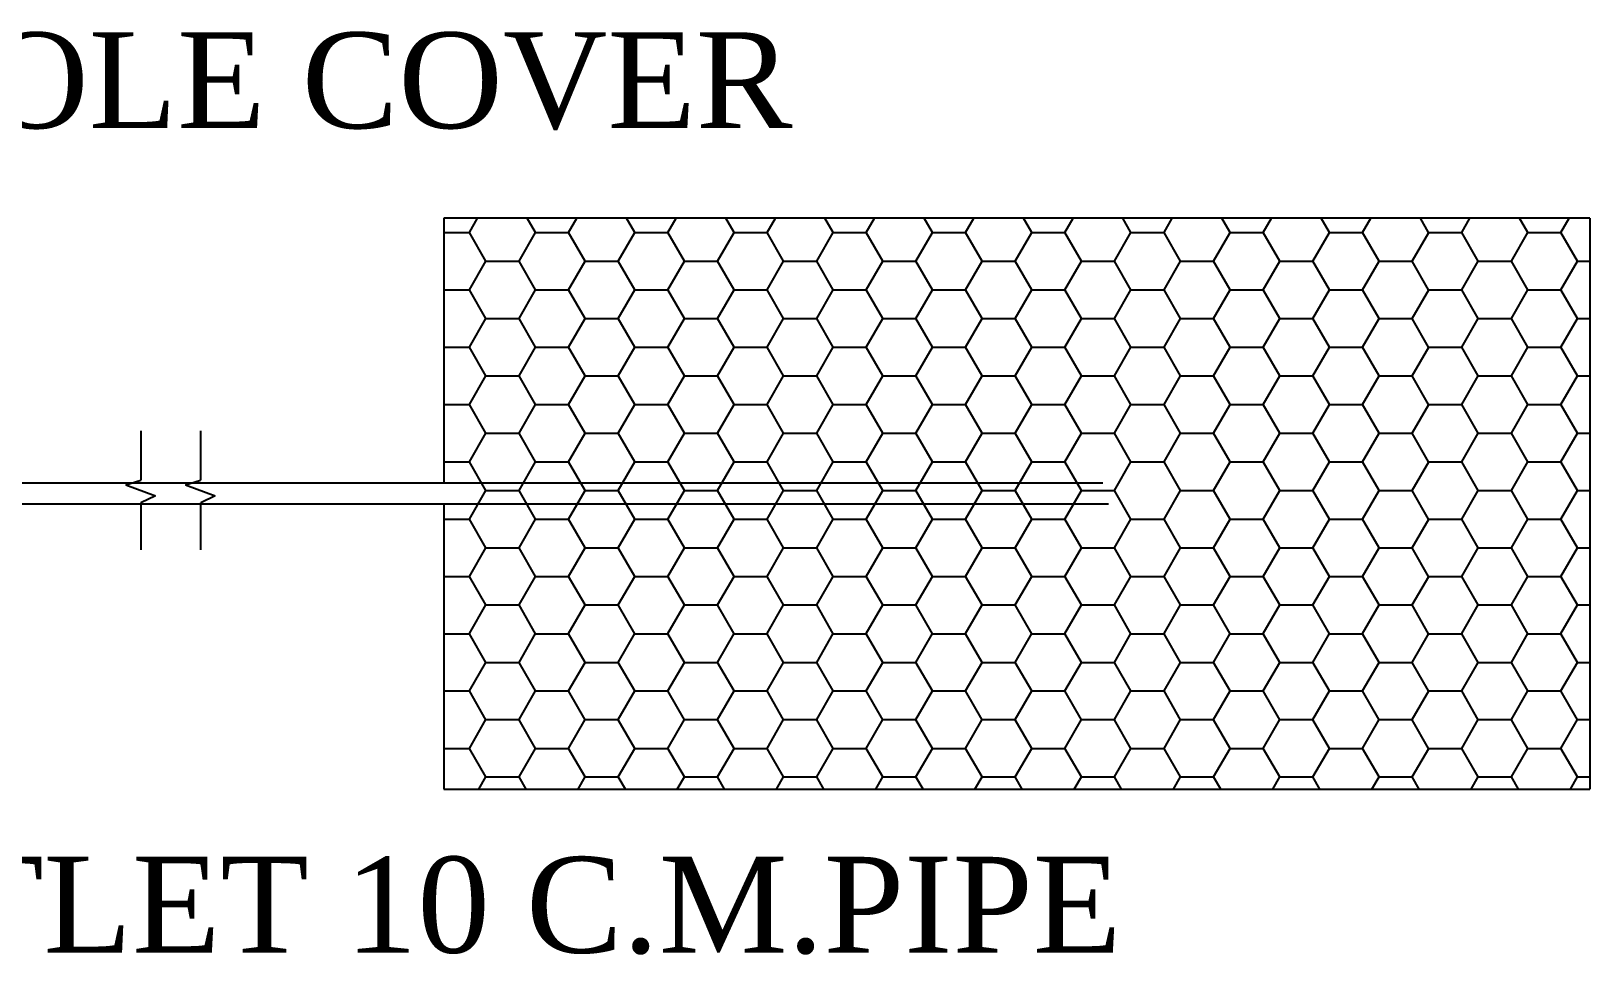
# Model space of a CAD drawing. Header units: metres. Extents: x 5701 to 70840, y 2546 to 3839.
# Drawn here: x 5984.113 to 5988.87, y 2612.571 to 2615.388 of the extents above; entities that cross this region are included whole.
import ezdxf

# ---------------------------------------------------------------- set-up
doc = ezdxf.new("R2010")
doc.units = ezdxf.units.M
doc.styles.add('ROMAN', font='times.ttf')

# ---------------------------------------------------------------- blocks, each defined once
blk = doc.blocks.new('S72')
for p, q in [((19336.2623, 56188.6648), (19336.2623, 56187.8572)), ((19339.7598, 56188.6648), (19336.2623, 56188.6648)), ((19339.7598, 56188.6648), (19339.7598, 56186.9224)), ((19336.2623, 56187.7936), (19336.2623, 56186.9224)), ((19336.2623, 56186.9224), (19339.7598, 56186.9224))]:
    blk.add_line(p, q)
at = {"ltscale": 0.02}
for p, q in [((19336.3404, 56188.6211), (19336.3655, 56188.6648)), ((19336.5422, 56188.6211), (19336.517, 56188.6648)), ((19336.6432, 56188.6211), (19336.6684, 56188.6648)), ((19336.8451, 56188.6211), (19336.8199, 56188.6648)), ((19336.9461, 56188.6211), (19336.9713, 56188.6648)), ((19337.148, 56188.6211), (19337.1228, 56188.6648)), ((19337.2489, 56188.6211), (19337.2741, 56188.6648)), ((19337.4508, 56188.6211), (19337.4256, 56188.6648)), ((19337.5518, 56188.6211), (19337.577, 56188.6648)), ((19337.7537, 56188.6211), (19337.7285, 56188.6648)), ((19337.8546, 56188.6211), (19337.8798, 56188.6648)), ((19338.0565, 56188.6211), (19338.0313, 56188.6648)), ((19338.1575, 56188.6211), (19338.1827, 56188.6648)), ((19338.3594, 56188.6211), (19338.3342, 56188.6648)), ((19338.4603, 56188.6211), (19338.4855, 56188.6648)), ((19338.6622, 56188.6211), (19338.637, 56188.6648)), ((19338.7632, 56188.6211), (19338.7884, 56188.6648)), ((19338.9651, 56188.6211), (19338.9399, 56188.6648)), ((19339.066, 56188.6211), (19339.0912, 56188.6648)), ((19339.2679, 56188.6211), (19339.2427, 56188.6648)), ((19339.3689, 56188.6211), (19339.3941, 56188.6648)), ((19339.5708, 56188.6211), (19339.5456, 56188.6648)), ((19339.6718, 56188.6211), (19339.697, 56188.6648)), ((19336.2623, 56188.6211), (19336.3404, 56188.6211)), ((19336.3908, 56188.5337), (19336.3403, 56188.6211)), ((19336.4918, 56188.5337), (19336.5423, 56188.6211)), ((19336.5423, 56188.6211), (19336.6432, 56188.6211)), ((19336.6937, 56188.5337), (19336.6432, 56188.6211)), ((19336.7946, 56188.5337), (19336.8451, 56188.6211)), ((19336.8451, 56188.6211), (19336.9461, 56188.6211)), ((19336.9965, 56188.5337), (19336.9461, 56188.6211)), ((19337.0975, 56188.5337), (19337.148, 56188.6211)), ((19337.148, 56188.6211), (19337.2489, 56188.6211)), ((19337.2994, 56188.5337), (19337.2489, 56188.6211)), ((19337.4003, 56188.5337), (19337.4508, 56188.6211)), ((19337.4508, 56188.6211), (19337.5518, 56188.6211)), ((19337.6022, 56188.5337), (19337.5518, 56188.6211)), ((19337.7032, 56188.5337), (19337.7537, 56188.6211)), ((19337.7537, 56188.6211), (19337.8546, 56188.6211)), ((19337.9051, 56188.5337), (19337.8546, 56188.6211)), ((19338.0061, 56188.5337), (19338.0565, 56188.6211)), ((19338.0565, 56188.6211), (19338.1575, 56188.6211)), ((19338.208, 56188.5337), (19338.1575, 56188.6211)), ((19338.3089, 56188.5337), (19338.3594, 56188.6211)), ((19338.3594, 56188.6211), (19338.4604, 56188.6211)), ((19338.5108, 56188.5337), (19338.4603, 56188.6211)), ((19338.6118, 56188.5337), (19338.6622, 56188.6211)), ((19338.6623, 56188.6211), (19338.7632, 56188.6211)), ((19338.8137, 56188.5337), (19338.7632, 56188.6211)), ((19338.9146, 56188.5337), (19338.9651, 56188.6211)), ((19338.9651, 56188.6211), (19339.0661, 56188.6211)), ((19339.1165, 56188.5337), (19339.066, 56188.6211)), ((19339.2175, 56188.5337), (19339.268, 56188.6211)), ((19339.268, 56188.6211), (19339.3689, 56188.6211)), ((19339.4194, 56188.5337), (19339.3689, 56188.6211)), ((19339.5203, 56188.5337), (19339.5708, 56188.6211)), ((19339.5708, 56188.6211), (19339.6718, 56188.6211)), ((19339.7222, 56188.5337), (19339.6717, 56188.6211)), ((19336.3404, 56188.4463), (19336.3908, 56188.5337)), ((19336.3908, 56188.5337), (19336.4918, 56188.5337)), ((19336.5422, 56188.4463), (19336.4918, 56188.5337)), ((19336.6432, 56188.4463), (19336.6937, 56188.5337)), ((19336.6937, 56188.5337), (19336.7947, 56188.5337)), ((19336.8451, 56188.4463), (19336.7946, 56188.5337)), ((19336.9461, 56188.4463), (19336.9965, 56188.5337)), ((19336.9966, 56188.5337), (19337.0975, 56188.5337)), ((19337.148, 56188.4463), (19337.0975, 56188.5337)), ((19337.2489, 56188.4463), (19337.2994, 56188.5337)), ((19337.2994, 56188.5337), (19337.4004, 56188.5337)), ((19337.4508, 56188.4463), (19337.4003, 56188.5337)), ((19337.5518, 56188.4463), (19337.6022, 56188.5337)), ((19337.6023, 56188.5337), (19337.7032, 56188.5337)), ((19337.7537, 56188.4463), (19337.7032, 56188.5337)), ((19337.8546, 56188.4463), (19337.9051, 56188.5337)), ((19337.9051, 56188.5337), (19338.0061, 56188.5337)), ((19338.0565, 56188.4463), (19338.006, 56188.5337)), ((19338.1575, 56188.4463), (19338.208, 56188.5337)), ((19338.208, 56188.5337), (19338.3089, 56188.5337)), ((19338.3594, 56188.4463), (19338.3089, 56188.5337)), ((19338.4603, 56188.4463), (19338.5108, 56188.5337)), ((19338.5108, 56188.5337), (19338.6118, 56188.5337)), ((19338.6622, 56188.4463), (19338.6118, 56188.5337)), ((19338.7632, 56188.4463), (19338.8137, 56188.5337)), ((19338.8137, 56188.5337), (19338.9146, 56188.5337)), ((19338.9651, 56188.4463), (19338.9146, 56188.5337)), ((19339.066, 56188.4463), (19339.1165, 56188.5337)), ((19339.1165, 56188.5337), (19339.2175, 56188.5337)), ((19339.2679, 56188.4463), (19339.2175, 56188.5337)), ((19339.3689, 56188.4463), (19339.4194, 56188.5337)), ((19339.4194, 56188.5337), (19339.5203, 56188.5337)), ((19339.5708, 56188.4463), (19339.5203, 56188.5337)), ((19339.6718, 56188.4463), (19339.7222, 56188.5337)), ((19339.7223, 56188.5337), (19339.7598, 56188.5337)), ((19336.2623, 56188.4463), (19336.3404, 56188.4463)), ((19336.3908, 56188.3588), (19336.3403, 56188.4463)), ((19336.4918, 56188.3588), (19336.5423, 56188.4463)), ((19336.5423, 56188.4463), (19336.6432, 56188.4463)), ((19336.6937, 56188.3588), (19336.6432, 56188.4463)), ((19336.7946, 56188.3588), (19336.8451, 56188.4463)), ((19336.8451, 56188.4463), (19336.9461, 56188.4463)), ((19336.9965, 56188.3588), (19336.9461, 56188.4463)), ((19337.0975, 56188.3588), (19337.148, 56188.4463)), ((19337.148, 56188.4463), (19337.2489, 56188.4463)), ((19337.2994, 56188.3588), (19337.2489, 56188.4463)), ((19337.4003, 56188.3588), (19337.4508, 56188.4463)), ((19337.4508, 56188.4463), (19337.5518, 56188.4463)), ((19337.6022, 56188.3588), (19337.5518, 56188.4463)), ((19337.7032, 56188.3588), (19337.7537, 56188.4463)), ((19337.7537, 56188.4463), (19337.8546, 56188.4463)), ((19337.9051, 56188.3588), (19337.8546, 56188.4463)), ((19338.0061, 56188.3588), (19338.0565, 56188.4463)), ((19338.0565, 56188.4463), (19338.1575, 56188.4463)), ((19338.208, 56188.3588), (19338.1575, 56188.4463)), ((19338.3089, 56188.3588), (19338.3594, 56188.4463)), ((19338.3594, 56188.4463), (19338.4604, 56188.4463)), ((19338.5108, 56188.3588), (19338.4603, 56188.4463)), ((19338.6118, 56188.3588), (19338.6622, 56188.4463)), ((19338.6623, 56188.4463), (19338.7632, 56188.4463)), ((19338.8137, 56188.3588), (19338.7632, 56188.4463)), ((19338.9146, 56188.3588), (19338.9651, 56188.4463)), ((19338.9651, 56188.4463), (19339.0661, 56188.4463)), ((19339.1165, 56188.3588), (19339.066, 56188.4463)), ((19339.2175, 56188.3588), (19339.268, 56188.4463)), ((19339.268, 56188.4463), (19339.3689, 56188.4463)), ((19339.4194, 56188.3588), (19339.3689, 56188.4463)), ((19339.5203, 56188.3588), (19339.5708, 56188.4463)), ((19339.5708, 56188.4463), (19339.6718, 56188.4463)), ((19339.7222, 56188.3588), (19339.6717, 56188.4463)), ((19336.3404, 56188.2714), (19336.3908, 56188.3588)), ((19336.3908, 56188.3588), (19336.4918, 56188.3588)), ((19336.5422, 56188.2714), (19336.4918, 56188.3588)), ((19336.6432, 56188.2714), (19336.6937, 56188.3588)), ((19336.6937, 56188.3588), (19336.7947, 56188.3588)), ((19336.8451, 56188.2714), (19336.7946, 56188.3588)), ((19336.9461, 56188.2714), (19336.9965, 56188.3588)), ((19336.9966, 56188.3588), (19337.0975, 56188.3588)), ((19337.148, 56188.2714), (19337.0975, 56188.3588)), ((19337.2489, 56188.2714), (19337.2994, 56188.3588)), ((19337.2994, 56188.3588), (19337.4004, 56188.3588)), ((19337.4508, 56188.2714), (19337.4003, 56188.3588)), ((19337.5518, 56188.2714), (19337.6022, 56188.3588)), ((19337.6023, 56188.3588), (19337.7032, 56188.3588)), ((19337.7537, 56188.2714), (19337.7032, 56188.3588)), ((19337.8546, 56188.2714), (19337.9051, 56188.3588)), ((19337.9051, 56188.3588), (19338.0061, 56188.3588)), ((19338.0565, 56188.2714), (19338.006, 56188.3588)), ((19338.1575, 56188.2714), (19338.208, 56188.3588)), ((19338.208, 56188.3588), (19338.3089, 56188.3588)), ((19338.3594, 56188.2714), (19338.3089, 56188.3588)), ((19338.4603, 56188.2714), (19338.5108, 56188.3588)), ((19338.5108, 56188.3588), (19338.6118, 56188.3588)), ((19338.6622, 56188.2714), (19338.6118, 56188.3588)), ((19338.7632, 56188.2714), (19338.8137, 56188.3588)), ((19338.8137, 56188.3588), (19338.9146, 56188.3588)), ((19338.9651, 56188.2714), (19338.9146, 56188.3588)), ((19339.066, 56188.2714), (19339.1165, 56188.3588)), ((19339.1165, 56188.3588), (19339.2175, 56188.3588)), ((19339.2679, 56188.2714), (19339.2175, 56188.3588)), ((19339.3689, 56188.2714), (19339.4194, 56188.3588)), ((19339.4194, 56188.3588), (19339.5203, 56188.3588)), ((19339.5708, 56188.2714), (19339.5203, 56188.3588)), ((19339.6718, 56188.2714), (19339.7222, 56188.3588)), ((19339.7223, 56188.3588), (19339.7598, 56188.3588)), ((19336.2623, 56188.2714), (19336.3404, 56188.2714)), ((19336.3908, 56188.184), (19336.3403, 56188.2714)), ((19336.4918, 56188.184), (19336.5423, 56188.2714)), ((19336.5423, 56188.2714), (19336.6432, 56188.2714)), ((19336.6937, 56188.184), (19336.6432, 56188.2714)), ((19336.7946, 56188.184), (19336.8451, 56188.2714)), ((19336.8451, 56188.2714), (19336.9461, 56188.2714)), ((19336.9965, 56188.184), (19336.9461, 56188.2714)), ((19337.0975, 56188.184), (19337.148, 56188.2714)), ((19337.148, 56188.2714), (19337.2489, 56188.2714)), ((19337.2994, 56188.184), (19337.2489, 56188.2714)), ((19337.4003, 56188.184), (19337.4508, 56188.2714)), ((19337.4508, 56188.2714), (19337.5518, 56188.2714)), ((19337.6022, 56188.184), (19337.5518, 56188.2714)), ((19337.7032, 56188.184), (19337.7537, 56188.2714)), ((19337.7537, 56188.2714), (19337.8546, 56188.2714)), ((19337.9051, 56188.184), (19337.8546, 56188.2714)), ((19338.0061, 56188.184), (19338.0565, 56188.2714)), ((19338.0565, 56188.2714), (19338.1575, 56188.2714)), ((19338.208, 56188.184), (19338.1575, 56188.2714)), ((19338.3089, 56188.184), (19338.3594, 56188.2714)), ((19338.3594, 56188.2714), (19338.4604, 56188.2714)), ((19338.5108, 56188.184), (19338.4603, 56188.2714)), ((19338.6118, 56188.184), (19338.6622, 56188.2714)), ((19338.6623, 56188.2714), (19338.7632, 56188.2714)), ((19338.8137, 56188.184), (19338.7632, 56188.2714)), ((19338.9146, 56188.184), (19338.9651, 56188.2714)), ((19338.9651, 56188.2714), (19339.0661, 56188.2714)), ((19339.1165, 56188.184), (19339.066, 56188.2714)), ((19339.2175, 56188.184), (19339.268, 56188.2714)), ((19339.268, 56188.2714), (19339.3689, 56188.2714)), ((19339.4194, 56188.184), (19339.3689, 56188.2714)), ((19339.5203, 56188.184), (19339.5708, 56188.2714)), ((19339.5708, 56188.2714), (19339.6718, 56188.2714)), ((19339.7222, 56188.184), (19339.6717, 56188.2714)), ((19336.3404, 56188.0966), (19336.3908, 56188.184)), ((19336.3908, 56188.184), (19336.4918, 56188.184)), ((19336.5422, 56188.0965), (19336.4918, 56188.184)), ((19336.6432, 56188.0966), (19336.6937, 56188.184)), ((19336.6937, 56188.184), (19336.7947, 56188.184)), ((19336.8451, 56188.0965), (19336.7946, 56188.184)), ((19336.9461, 56188.0966), (19336.9965, 56188.184)), ((19336.9966, 56188.184), (19337.0975, 56188.184)), ((19337.148, 56188.0965), (19337.0975, 56188.184)), ((19337.2489, 56188.0966), (19337.2994, 56188.184)), ((19337.2994, 56188.184), (19337.4004, 56188.184)), ((19337.4508, 56188.0965), (19337.4003, 56188.184)), ((19337.5518, 56188.0966), (19337.6022, 56188.184)), ((19337.6023, 56188.184), (19337.7032, 56188.184)), ((19337.7537, 56188.0965), (19337.7032, 56188.184)), ((19337.8546, 56188.0966), (19337.9051, 56188.184)), ((19337.9051, 56188.184), (19338.0061, 56188.184)), ((19338.0565, 56188.0965), (19338.006, 56188.184)), ((19338.1575, 56188.0966), (19338.208, 56188.184)), ((19338.208, 56188.184), (19338.3089, 56188.184)), ((19338.3594, 56188.0965), (19338.3089, 56188.184)), ((19338.4603, 56188.0966), (19338.5108, 56188.184)), ((19338.5108, 56188.184), (19338.6118, 56188.184)), ((19338.6622, 56188.0965), (19338.6118, 56188.184)), ((19338.7632, 56188.0966), (19338.8137, 56188.184)), ((19338.8137, 56188.184), (19338.9146, 56188.184)), ((19338.9651, 56188.0965), (19338.9146, 56188.184)), ((19339.066, 56188.0966), (19339.1165, 56188.184)), ((19339.1165, 56188.184), (19339.2175, 56188.184)), ((19339.2679, 56188.0965), (19339.2175, 56188.184)), ((19339.3689, 56188.0966), (19339.4194, 56188.184)), ((19339.4194, 56188.184), (19339.5203, 56188.184)), ((19339.5708, 56188.0965), (19339.5203, 56188.184)), ((19339.6718, 56188.0966), (19339.7222, 56188.184)), ((19339.7223, 56188.184), (19339.7598, 56188.184)), ((19336.2623, 56188.0965), (19336.3404, 56188.0965)), ((19336.3908, 56188.0091), (19336.3403, 56188.0965)), ((19336.4918, 56188.0091), (19336.5423, 56188.0966)), ((19336.5423, 56188.0965), (19336.6432, 56188.0965)), ((19336.6937, 56188.0091), (19336.6432, 56188.0965)), ((19336.7946, 56188.0091), (19336.8451, 56188.0966)), ((19336.8451, 56188.0965), (19336.9461, 56188.0965)), ((19336.9965, 56188.0091), (19336.9461, 56188.0965)), ((19337.0975, 56188.0091), (19337.148, 56188.0966)), ((19337.148, 56188.0965), (19337.2489, 56188.0965)), ((19337.2994, 56188.0091), (19337.2489, 56188.0965)), ((19337.4003, 56188.0091), (19337.4508, 56188.0966)), ((19337.4508, 56188.0965), (19337.5518, 56188.0965)), ((19337.6022, 56188.0091), (19337.5518, 56188.0965)), ((19337.7032, 56188.0091), (19337.7537, 56188.0966)), ((19337.7537, 56188.0965), (19337.8546, 56188.0965)), ((19337.9051, 56188.0091), (19337.8546, 56188.0965)), ((19338.0061, 56188.0091), (19338.0565, 56188.0966)), ((19338.0565, 56188.0965), (19338.1575, 56188.0965)), ((19338.208, 56188.0091), (19338.1575, 56188.0965)), ((19338.3089, 56188.0091), (19338.3594, 56188.0966)), ((19338.3594, 56188.0965), (19338.4604, 56188.0965)), ((19338.5108, 56188.0091), (19338.4603, 56188.0965)), ((19338.6118, 56188.0091), (19338.6622, 56188.0966)), ((19338.6623, 56188.0965), (19338.7632, 56188.0965)), ((19338.8137, 56188.0091), (19338.7632, 56188.0965)), ((19338.9146, 56188.0091), (19338.9651, 56188.0966)), ((19338.9651, 56188.0965), (19339.0661, 56188.0965)), ((19339.1165, 56188.0091), (19339.066, 56188.0965)), ((19339.2175, 56188.0091), (19339.268, 56188.0966)), ((19339.268, 56188.0965), (19339.3689, 56188.0965)), ((19339.4194, 56188.0091), (19339.3689, 56188.0965)), ((19339.5203, 56188.0091), (19339.5708, 56188.0966)), ((19339.5708, 56188.0965), (19339.6718, 56188.0965)), ((19339.7222, 56188.0091), (19339.6717, 56188.0965)), ((19336.3404, 56187.9217), (19336.3908, 56188.0091)), ((19336.3908, 56188.0091), (19336.4918, 56188.0091)), ((19336.5422, 56187.9217), (19336.4918, 56188.0091)), ((19336.6432, 56187.9217), (19336.6937, 56188.0091)), ((19336.6937, 56188.0091), (19336.7947, 56188.0091)), ((19336.8451, 56187.9217), (19336.7946, 56188.0091)), ((19336.9461, 56187.9217), (19336.9965, 56188.0091)), ((19336.9966, 56188.0091), (19337.0975, 56188.0091)), ((19337.148, 56187.9217), (19337.0975, 56188.0091)), ((19337.2489, 56187.9217), (19337.2994, 56188.0091)), ((19337.2994, 56188.0091), (19337.4004, 56188.0091)), ((19337.4508, 56187.9217), (19337.4003, 56188.0091)), ((19337.5518, 56187.9217), (19337.6022, 56188.0091)), ((19337.6023, 56188.0091), (19337.7032, 56188.0091)), ((19337.7537, 56187.9217), (19337.7032, 56188.0091)), ((19337.8546, 56187.9217), (19337.9051, 56188.0091)), ((19337.9051, 56188.0091), (19338.0061, 56188.0091)), ((19338.0565, 56187.9217), (19338.006, 56188.0091)), ((19338.1575, 56187.9217), (19338.208, 56188.0091)), ((19338.208, 56188.0091), (19338.3089, 56188.0091)), ((19338.3594, 56187.9217), (19338.3089, 56188.0091)), ((19338.4603, 56187.9217), (19338.5108, 56188.0091)), ((19338.5108, 56188.0091), (19338.6118, 56188.0091)), ((19338.6622, 56187.9217), (19338.6118, 56188.0091)), ((19338.7632, 56187.9217), (19338.8137, 56188.0091)), ((19338.8137, 56188.0091), (19338.9146, 56188.0091)), ((19338.9651, 56187.9217), (19338.9146, 56188.0091)), ((19339.066, 56187.9217), (19339.1165, 56188.0091)), ((19339.1165, 56188.0091), (19339.2175, 56188.0091)), ((19339.2679, 56187.9217), (19339.2175, 56188.0091)), ((19339.3689, 56187.9217), (19339.4194, 56188.0091)), ((19339.4194, 56188.0091), (19339.5203, 56188.0091)), ((19339.5708, 56187.9217), (19339.5203, 56188.0091)), ((19339.6718, 56187.9217), (19339.7222, 56188.0091)), ((19339.7223, 56188.0091), (19339.7598, 56188.0091)), ((19336.2623, 56187.9217), (19336.3404, 56187.9217)), ((19336.3908, 56187.8343), (19336.3403, 56187.9217)), ((19336.4918, 56187.8343), (19336.5423, 56187.9217)), ((19336.5423, 56187.9217), (19336.6432, 56187.9217)), ((19336.6937, 56187.8343), (19336.6432, 56187.9217)), ((19336.7946, 56187.8343), (19336.8451, 56187.9217)), ((19336.8451, 56187.9217), (19336.9461, 56187.9217)), ((19336.9965, 56187.8343), (19336.9461, 56187.9217)), ((19337.0975, 56187.8343), (19337.148, 56187.9217)), ((19337.148, 56187.9217), (19337.2489, 56187.9217)), ((19337.2994, 56187.8343), (19337.2489, 56187.9217)), ((19337.4003, 56187.8343), (19337.4508, 56187.9217)), ((19337.4508, 56187.9217), (19337.5518, 56187.9217)), ((19337.6022, 56187.8343), (19337.5518, 56187.9217)), ((19337.7032, 56187.8343), (19337.7537, 56187.9217)), ((19337.7537, 56187.9217), (19337.8546, 56187.9217)), ((19337.9051, 56187.8343), (19337.8546, 56187.9217)), ((19338.0061, 56187.8343), (19338.0565, 56187.9217)), ((19338.0565, 56187.9217), (19338.1575, 56187.9217)), ((19338.208, 56187.8343), (19338.1575, 56187.9217)), ((19338.3089, 56187.8343), (19338.3594, 56187.9217)), ((19338.3594, 56187.9217), (19338.4604, 56187.9217)), ((19338.5108, 56187.8343), (19338.4603, 56187.9217)), ((19338.6118, 56187.8343), (19338.6622, 56187.9217)), ((19338.6623, 56187.9217), (19338.7632, 56187.9217)), ((19338.8137, 56187.8343), (19338.7632, 56187.9217)), ((19338.9146, 56187.8343), (19338.9651, 56187.9217)), ((19338.9651, 56187.9217), (19339.0661, 56187.9217)), ((19339.1165, 56187.8343), (19339.066, 56187.9217)), ((19339.2175, 56187.8343), (19339.268, 56187.9217)), ((19339.268, 56187.9217), (19339.3689, 56187.9217)), ((19339.4194, 56187.8343), (19339.3689, 56187.9217)), ((19339.5203, 56187.8343), (19339.5708, 56187.9217)), ((19339.5708, 56187.9217), (19339.6718, 56187.9217)), ((19339.7222, 56187.8343), (19339.6717, 56187.9217)), ((19334.4451, 56187.8572), (19335.4342, 56187.8572)), ((19335.4342, 56187.8572), (19338.2737, 56187.8572)), ((19334.4451, 56187.7936), (19335.4342, 56187.7936)), ((19335.4342, 56187.7936), (19338.291, 56187.7936)), ((19336.3404, 56187.7469), (19336.3908, 56187.8343)), ((19336.3908, 56187.8343), (19336.4918, 56187.8343)), ((19336.5422, 56187.7468), (19336.4918, 56187.8343)), ((19336.6432, 56187.7469), (19336.6937, 56187.8343)), ((19336.6937, 56187.8343), (19336.7947, 56187.8343)), ((19336.8451, 56187.7468), (19336.7946, 56187.8343)), ((19336.9461, 56187.7469), (19336.9965, 56187.8343)), ((19336.9966, 56187.8343), (19337.0975, 56187.8343)), ((19337.148, 56187.7468), (19337.0975, 56187.8343)), ((19337.2489, 56187.7469), (19337.2994, 56187.8343)), ((19337.2994, 56187.8343), (19337.4004, 56187.8343)), ((19337.4508, 56187.7468), (19337.4003, 56187.8343)), ((19337.5518, 56187.7469), (19337.6022, 56187.8343)), ((19337.6023, 56187.8343), (19337.7032, 56187.8343)), ((19337.7537, 56187.7468), (19337.7032, 56187.8343)), ((19337.8546, 56187.7469), (19337.9051, 56187.8343)), ((19337.9051, 56187.8343), (19338.0061, 56187.8343)), ((19338.0565, 56187.7468), (19338.006, 56187.8343)), ((19338.1575, 56187.7469), (19338.208, 56187.8343)), ((19338.208, 56187.8343), (19338.3089, 56187.8343)), ((19338.3594, 56187.7468), (19338.3089, 56187.8343)), ((19338.4603, 56187.7469), (19338.5108, 56187.8343)), ((19338.5108, 56187.8343), (19338.6118, 56187.8343)), ((19338.6622, 56187.7468), (19338.6118, 56187.8343)), ((19338.7632, 56187.7469), (19338.8137, 56187.8343)), ((19338.8137, 56187.8343), (19338.9146, 56187.8343)), ((19338.9651, 56187.7468), (19338.9146, 56187.8343)), ((19339.066, 56187.7469), (19339.1165, 56187.8343)), ((19339.1165, 56187.8343), (19339.2175, 56187.8343)), ((19339.2679, 56187.7468), (19339.2175, 56187.8343)), ((19339.3689, 56187.7469), (19339.4194, 56187.8343)), ((19339.4194, 56187.8343), (19339.5203, 56187.8343)), ((19339.5708, 56187.7468), (19339.5203, 56187.8343)), ((19339.6718, 56187.7469), (19339.7222, 56187.8343)), ((19339.7223, 56187.8343), (19339.7598, 56187.8343)), ((19336.2623, 56187.7468), (19336.3404, 56187.7468)), ((19336.3908, 56187.6594), (19336.3403, 56187.7468)), ((19336.4918, 56187.6594), (19336.5423, 56187.7469)), ((19336.5423, 56187.7468), (19336.6432, 56187.7468)), ((19336.6937, 56187.6594), (19336.6432, 56187.7468)), ((19336.7946, 56187.6594), (19336.8451, 56187.7469)), ((19336.8451, 56187.7468), (19336.9461, 56187.7468)), ((19336.9965, 56187.6594), (19336.9461, 56187.7468)), ((19337.0975, 56187.6594), (19337.148, 56187.7469)), ((19337.148, 56187.7468), (19337.2489, 56187.7468)), ((19337.2994, 56187.6594), (19337.2489, 56187.7468)), ((19337.4003, 56187.6594), (19337.4508, 56187.7469)), ((19337.4508, 56187.7468), (19337.5518, 56187.7468)), ((19337.6022, 56187.6594), (19337.5518, 56187.7468)), ((19337.7032, 56187.6594), (19337.7537, 56187.7469)), ((19337.7537, 56187.7468), (19337.8546, 56187.7468)), ((19337.9051, 56187.6594), (19337.8546, 56187.7468)), ((19338.0061, 56187.6594), (19338.0565, 56187.7469)), ((19338.0565, 56187.7468), (19338.1575, 56187.7468)), ((19338.208, 56187.6594), (19338.1575, 56187.7468)), ((19338.3089, 56187.6594), (19338.3594, 56187.7469)), ((19338.3594, 56187.7468), (19338.4604, 56187.7468)), ((19338.5108, 56187.6594), (19338.4603, 56187.7468)), ((19338.6118, 56187.6594), (19338.6622, 56187.7469)), ((19338.6623, 56187.7468), (19338.7632, 56187.7468)), ((19338.8137, 56187.6594), (19338.7632, 56187.7468)), ((19338.9146, 56187.6594), (19338.9651, 56187.7469)), ((19338.9651, 56187.7468), (19339.0661, 56187.7468)), ((19339.1165, 56187.6594), (19339.066, 56187.7468)), ((19339.2175, 56187.6594), (19339.268, 56187.7469)), ((19339.268, 56187.7468), (19339.3689, 56187.7468)), ((19339.4194, 56187.6594), (19339.3689, 56187.7468)), ((19339.5203, 56187.6594), (19339.5708, 56187.7469)), ((19339.5708, 56187.7468), (19339.6718, 56187.7468)), ((19339.7222, 56187.6594), (19339.6717, 56187.7468)), ((19336.3404, 56187.572), (19336.3908, 56187.6594)), ((19336.3908, 56187.6594), (19336.4918, 56187.6594)), ((19336.5422, 56187.572), (19336.4918, 56187.6594)), ((19336.6432, 56187.572), (19336.6937, 56187.6594)), ((19336.6937, 56187.6594), (19336.7947, 56187.6594)), ((19336.8451, 56187.572), (19336.7946, 56187.6594)), ((19336.9461, 56187.572), (19336.9965, 56187.6594)), ((19336.9966, 56187.6594), (19337.0975, 56187.6594)), ((19337.148, 56187.572), (19337.0975, 56187.6594)), ((19337.2489, 56187.572), (19337.2994, 56187.6594)), ((19337.2994, 56187.6594), (19337.4004, 56187.6594)), ((19337.4508, 56187.572), (19337.4003, 56187.6594)), ((19337.5518, 56187.572), (19337.6022, 56187.6594)), ((19337.6023, 56187.6594), (19337.7032, 56187.6594)), ((19337.7537, 56187.572), (19337.7032, 56187.6594)), ((19337.8546, 56187.572), (19337.9051, 56187.6594)), ((19337.9051, 56187.6594), (19338.0061, 56187.6594)), ((19338.0565, 56187.572), (19338.006, 56187.6594)), ((19338.1575, 56187.572), (19338.208, 56187.6594)), ((19338.208, 56187.6594), (19338.3089, 56187.6594)), ((19338.3594, 56187.572), (19338.3089, 56187.6594)), ((19338.4603, 56187.572), (19338.5108, 56187.6594)), ((19338.5108, 56187.6594), (19338.6118, 56187.6594)), ((19338.6622, 56187.572), (19338.6118, 56187.6594)), ((19338.7632, 56187.572), (19338.8137, 56187.6594)), ((19338.8137, 56187.6594), (19338.9146, 56187.6594)), ((19338.9651, 56187.572), (19338.9146, 56187.6594)), ((19339.066, 56187.572), (19339.1165, 56187.6594)), ((19339.1165, 56187.6594), (19339.2175, 56187.6594)), ((19339.2679, 56187.572), (19339.2175, 56187.6594)), ((19339.3689, 56187.572), (19339.4194, 56187.6594)), ((19339.4194, 56187.6594), (19339.5203, 56187.6594)), ((19339.5708, 56187.572), (19339.5203, 56187.6594)), ((19339.6718, 56187.572), (19339.7222, 56187.6594)), ((19339.7223, 56187.6594), (19339.7598, 56187.6594)), ((19336.2623, 56187.572), (19336.3404, 56187.572)), ((19336.3908, 56187.4846), (19336.3403, 56187.572)), ((19336.4918, 56187.4846), (19336.5423, 56187.572)), ((19336.5423, 56187.572), (19336.6432, 56187.572)), ((19336.6937, 56187.4846), (19336.6432, 56187.572)), ((19336.7946, 56187.4846), (19336.8451, 56187.572)), ((19336.8451, 56187.572), (19336.9461, 56187.572)), ((19336.9965, 56187.4846), (19336.9461, 56187.572)), ((19337.0975, 56187.4846), (19337.148, 56187.572)), ((19337.148, 56187.572), (19337.2489, 56187.572)), ((19337.2994, 56187.4846), (19337.2489, 56187.572)), ((19337.4003, 56187.4846), (19337.4508, 56187.572)), ((19337.4508, 56187.572), (19337.5518, 56187.572)), ((19337.6022, 56187.4846), (19337.5518, 56187.572)), ((19337.7032, 56187.4846), (19337.7537, 56187.572)), ((19337.7537, 56187.572), (19337.8546, 56187.572)), ((19337.9051, 56187.4846), (19337.8546, 56187.572)), ((19338.0061, 56187.4846), (19338.0565, 56187.572)), ((19338.0565, 56187.572), (19338.1575, 56187.572)), ((19338.208, 56187.4846), (19338.1575, 56187.572)), ((19338.3089, 56187.4846), (19338.3594, 56187.572)), ((19338.3594, 56187.572), (19338.4604, 56187.572)), ((19338.5108, 56187.4846), (19338.4603, 56187.572)), ((19338.6118, 56187.4846), (19338.6622, 56187.572)), ((19338.6623, 56187.572), (19338.7632, 56187.572)), ((19338.8137, 56187.4846), (19338.7632, 56187.572)), ((19338.9146, 56187.4846), (19338.9651, 56187.572)), ((19338.9651, 56187.572), (19339.0661, 56187.572)), ((19339.1165, 56187.4846), (19339.066, 56187.572)), ((19339.2175, 56187.4846), (19339.268, 56187.572)), ((19339.268, 56187.572), (19339.3689, 56187.572)), ((19339.4194, 56187.4846), (19339.3689, 56187.572)), ((19339.5203, 56187.4846), (19339.5708, 56187.572)), ((19339.5708, 56187.572), (19339.6718, 56187.572)), ((19339.7222, 56187.4846), (19339.6717, 56187.572)), ((19336.3404, 56187.3972), (19336.3908, 56187.4846)), ((19336.3908, 56187.4846), (19336.4918, 56187.4846)), ((19336.5422, 56187.3971), (19336.4918, 56187.4846)), ((19336.6432, 56187.3972), (19336.6937, 56187.4846)), ((19336.6937, 56187.4846), (19336.7947, 56187.4846)), ((19336.8451, 56187.3971), (19336.7946, 56187.4846)), ((19336.9461, 56187.3972), (19336.9965, 56187.4846)), ((19336.9966, 56187.4846), (19337.0975, 56187.4846)), ((19337.148, 56187.3971), (19337.0975, 56187.4846)), ((19337.2489, 56187.3972), (19337.2994, 56187.4846)), ((19337.2994, 56187.4846), (19337.4004, 56187.4846)), ((19337.4508, 56187.3971), (19337.4003, 56187.4846)), ((19337.5518, 56187.3972), (19337.6022, 56187.4846)), ((19337.6023, 56187.4846), (19337.7032, 56187.4846)), ((19337.7537, 56187.3971), (19337.7032, 56187.4846)), ((19337.8546, 56187.3972), (19337.9051, 56187.4846)), ((19337.9051, 56187.4846), (19338.0061, 56187.4846)), ((19338.0565, 56187.3971), (19338.006, 56187.4846)), ((19338.1575, 56187.3972), (19338.208, 56187.4846)), ((19338.208, 56187.4846), (19338.3089, 56187.4846)), ((19338.3594, 56187.3971), (19338.3089, 56187.4846)), ((19338.4603, 56187.3972), (19338.5108, 56187.4846)), ((19338.5108, 56187.4846), (19338.6118, 56187.4846)), ((19338.6622, 56187.3971), (19338.6118, 56187.4846)), ((19338.7632, 56187.3972), (19338.8137, 56187.4846)), ((19338.8137, 56187.4846), (19338.9146, 56187.4846)), ((19338.9651, 56187.3971), (19338.9146, 56187.4846)), ((19339.066, 56187.3972), (19339.1165, 56187.4846)), ((19339.1165, 56187.4846), (19339.2175, 56187.4846)), ((19339.2679, 56187.3971), (19339.2175, 56187.4846)), ((19339.3689, 56187.3972), (19339.4194, 56187.4846)), ((19339.4194, 56187.4846), (19339.5203, 56187.4846)), ((19339.5708, 56187.3971), (19339.5203, 56187.4846)), ((19339.6718, 56187.3972), (19339.7222, 56187.4846)), ((19339.7223, 56187.4846), (19339.7598, 56187.4846)), ((19336.2623, 56187.3971), (19336.3404, 56187.3971)), ((19336.3908, 56187.3097), (19336.3403, 56187.3971)), ((19336.4918, 56187.3097), (19336.5423, 56187.3972)), ((19336.5423, 56187.3971), (19336.6432, 56187.3971)), ((19336.6937, 56187.3097), (19336.6432, 56187.3971)), ((19336.7946, 56187.3097), (19336.8451, 56187.3972)), ((19336.8451, 56187.3971), (19336.9461, 56187.3971)), ((19336.9965, 56187.3097), (19336.9461, 56187.3971)), ((19337.0975, 56187.3097), (19337.148, 56187.3972)), ((19337.148, 56187.3971), (19337.2489, 56187.3971)), ((19337.2994, 56187.3097), (19337.2489, 56187.3971)), ((19337.4003, 56187.3097), (19337.4508, 56187.3972)), ((19337.4508, 56187.3971), (19337.5518, 56187.3971)), ((19337.6022, 56187.3097), (19337.5518, 56187.3971)), ((19337.7032, 56187.3097), (19337.7537, 56187.3972)), ((19337.7537, 56187.3971), (19337.8546, 56187.3971)), ((19337.9051, 56187.3097), (19337.8546, 56187.3971)), ((19338.0061, 56187.3097), (19338.0565, 56187.3972)), ((19338.0565, 56187.3971), (19338.1575, 56187.3971)), ((19338.208, 56187.3097), (19338.1575, 56187.3971)), ((19338.3089, 56187.3097), (19338.3594, 56187.3972)), ((19338.3594, 56187.3971), (19338.4604, 56187.3971)), ((19338.5108, 56187.3097), (19338.4603, 56187.3971)), ((19338.6118, 56187.3097), (19338.6622, 56187.3972)), ((19338.6623, 56187.3971), (19338.7632, 56187.3971)), ((19338.8137, 56187.3097), (19338.7632, 56187.3971)), ((19338.9146, 56187.3097), (19338.9651, 56187.3972)), ((19338.9651, 56187.3971), (19339.0661, 56187.3971)), ((19339.1165, 56187.3097), (19339.066, 56187.3971)), ((19339.2175, 56187.3097), (19339.268, 56187.3972)), ((19339.268, 56187.3971), (19339.3689, 56187.3971)), ((19339.4194, 56187.3097), (19339.3689, 56187.3971)), ((19339.5203, 56187.3097), (19339.5708, 56187.3972)), ((19339.5708, 56187.3971), (19339.6718, 56187.3971)), ((19339.7222, 56187.3097), (19339.6717, 56187.3971)), ((19336.3404, 56187.2223), (19336.3908, 56187.3097)), ((19336.3908, 56187.3097), (19336.4918, 56187.3097)), ((19336.5422, 56187.2223), (19336.4918, 56187.3097)), ((19336.6432, 56187.2223), (19336.6937, 56187.3097)), ((19336.6937, 56187.3097), (19336.7947, 56187.3097)), ((19336.8451, 56187.2223), (19336.7946, 56187.3097)), ((19336.9461, 56187.2223), (19336.9965, 56187.3097)), ((19336.9966, 56187.3097), (19337.0975, 56187.3097)), ((19337.148, 56187.2223), (19337.0975, 56187.3097)), ((19337.2489, 56187.2223), (19337.2994, 56187.3097)), ((19337.2994, 56187.3097), (19337.4004, 56187.3097)), ((19337.4508, 56187.2223), (19337.4003, 56187.3097)), ((19337.5518, 56187.2223), (19337.6022, 56187.3097)), ((19337.6023, 56187.3097), (19337.7032, 56187.3097)), ((19337.7537, 56187.2223), (19337.7032, 56187.3097)), ((19337.8546, 56187.2223), (19337.9051, 56187.3097)), ((19337.9051, 56187.3097), (19338.0061, 56187.3097)), ((19338.0565, 56187.2223), (19338.006, 56187.3097)), ((19338.1575, 56187.2223), (19338.208, 56187.3097)), ((19338.208, 56187.3097), (19338.3089, 56187.3097)), ((19338.3594, 56187.2223), (19338.3089, 56187.3097)), ((19338.4603, 56187.2223), (19338.5108, 56187.3097)), ((19338.5108, 56187.3097), (19338.6118, 56187.3097)), ((19338.6622, 56187.2223), (19338.6118, 56187.3097)), ((19338.7632, 56187.2223), (19338.8137, 56187.3097)), ((19338.8137, 56187.3097), (19338.9146, 56187.3097)), ((19338.9651, 56187.2223), (19338.9146, 56187.3097)), ((19339.066, 56187.2223), (19339.1165, 56187.3097)), ((19339.1165, 56187.3097), (19339.2175, 56187.3097)), ((19339.2679, 56187.2223), (19339.2175, 56187.3097)), ((19339.3689, 56187.2223), (19339.4194, 56187.3097)), ((19339.4194, 56187.3097), (19339.5203, 56187.3097)), ((19339.5708, 56187.2223), (19339.5203, 56187.3097)), ((19339.6718, 56187.2223), (19339.7222, 56187.3097)), ((19339.7223, 56187.3097), (19339.7598, 56187.3097)), ((19336.2623, 56187.2223), (19336.3404, 56187.2223)), ((19336.3908, 56187.1348), (19336.3403, 56187.2223)), ((19336.4918, 56187.1349), (19336.5423, 56187.2223)), ((19336.5423, 56187.2223), (19336.6432, 56187.2223)), ((19336.6937, 56187.1348), (19336.6432, 56187.2223)), ((19336.7946, 56187.1349), (19336.8451, 56187.2223)), ((19336.8451, 56187.2223), (19336.9461, 56187.2223)), ((19336.9965, 56187.1348), (19336.9461, 56187.2223)), ((19337.0975, 56187.1349), (19337.148, 56187.2223)), ((19337.148, 56187.2223), (19337.2489, 56187.2223)), ((19337.2994, 56187.1348), (19337.2489, 56187.2223)), ((19337.4003, 56187.1349), (19337.4508, 56187.2223)), ((19337.4508, 56187.2223), (19337.5518, 56187.2223)), ((19337.6022, 56187.1348), (19337.5518, 56187.2223)), ((19337.7032, 56187.1349), (19337.7537, 56187.2223)), ((19337.7537, 56187.2223), (19337.8546, 56187.2223)), ((19337.9051, 56187.1348), (19337.8546, 56187.2223)), ((19338.0061, 56187.1349), (19338.0565, 56187.2223)), ((19338.0565, 56187.2223), (19338.1575, 56187.2223)), ((19338.208, 56187.1348), (19338.1575, 56187.2223)), ((19338.3089, 56187.1349), (19338.3594, 56187.2223)), ((19338.3594, 56187.2223), (19338.4604, 56187.2223)), ((19338.5108, 56187.1348), (19338.4603, 56187.2223)), ((19338.6118, 56187.1349), (19338.6622, 56187.2223)), ((19338.6623, 56187.2223), (19338.7632, 56187.2223)), ((19338.8137, 56187.1348), (19338.7632, 56187.2223)), ((19338.9146, 56187.1349), (19338.9651, 56187.2223)), ((19338.9651, 56187.2223), (19339.0661, 56187.2223)), ((19339.1165, 56187.1348), (19339.066, 56187.2223)), ((19339.2175, 56187.1349), (19339.268, 56187.2223)), ((19339.268, 56187.2223), (19339.3689, 56187.2223)), ((19339.4194, 56187.1348), (19339.3689, 56187.2223)), ((19339.5203, 56187.1349), (19339.5708, 56187.2223)), ((19339.5708, 56187.2223), (19339.6718, 56187.2223)), ((19339.7222, 56187.1348), (19339.6717, 56187.2223)), ((19336.3404, 56187.0474), (19336.3908, 56187.1349)), ((19336.3908, 56187.1349), (19336.4918, 56187.1349)), ((19336.5422, 56187.0474), (19336.4918, 56187.1348)), ((19336.6432, 56187.0474), (19336.6937, 56187.1349)), ((19336.6937, 56187.1349), (19336.7947, 56187.1349)), ((19336.8451, 56187.0474), (19336.7946, 56187.1348)), ((19336.9461, 56187.0474), (19336.9965, 56187.1349)), ((19336.9966, 56187.1349), (19337.0975, 56187.1349)), ((19337.148, 56187.0474), (19337.0975, 56187.1348)), ((19337.2489, 56187.0474), (19337.2994, 56187.1349)), ((19337.2994, 56187.1349), (19337.4004, 56187.1349)), ((19337.4508, 56187.0474), (19337.4003, 56187.1348)), ((19337.5518, 56187.0474), (19337.6022, 56187.1349)), ((19337.6023, 56187.1349), (19337.7032, 56187.1349)), ((19337.7537, 56187.0474), (19337.7032, 56187.1348)), ((19337.8546, 56187.0474), (19337.9051, 56187.1349)), ((19337.9051, 56187.1349), (19338.0061, 56187.1349)), ((19338.0565, 56187.0474), (19338.006, 56187.1348)), ((19338.1575, 56187.0474), (19338.208, 56187.1349)), ((19338.208, 56187.1349), (19338.3089, 56187.1349)), ((19338.3594, 56187.0474), (19338.3089, 56187.1348)), ((19338.4603, 56187.0474), (19338.5108, 56187.1349)), ((19338.5108, 56187.1349), (19338.6118, 56187.1349)), ((19338.6622, 56187.0474), (19338.6118, 56187.1348)), ((19338.7632, 56187.0474), (19338.8137, 56187.1349)), ((19338.8137, 56187.1349), (19338.9146, 56187.1349)), ((19338.9651, 56187.0474), (19338.9146, 56187.1348)), ((19339.066, 56187.0474), (19339.1165, 56187.1349)), ((19339.1165, 56187.1349), (19339.2175, 56187.1349)), ((19339.2679, 56187.0474), (19339.2175, 56187.1348)), ((19339.3689, 56187.0474), (19339.4194, 56187.1349)), ((19339.4194, 56187.1349), (19339.5203, 56187.1349)), ((19339.5708, 56187.0474), (19339.5203, 56187.1348)), ((19339.6718, 56187.0474), (19339.7222, 56187.1349)), ((19339.7223, 56187.1349), (19339.7598, 56187.1349)), ((19336.2623, 56187.0474), (19336.3404, 56187.0474)), ((19336.3908, 56186.96), (19336.3403, 56187.0474)), ((19336.4918, 56186.96), (19336.5423, 56187.0474)), ((19336.5423, 56187.0474), (19336.6432, 56187.0474)), ((19336.6937, 56186.96), (19336.6432, 56187.0474)), ((19336.7946, 56186.96), (19336.8451, 56187.0474)), ((19336.8451, 56187.0474), (19336.9461, 56187.0474)), ((19336.9965, 56186.96), (19336.9461, 56187.0474)), ((19337.0975, 56186.96), (19337.148, 56187.0474)), ((19337.148, 56187.0474), (19337.2489, 56187.0474)), ((19337.2994, 56186.96), (19337.2489, 56187.0474)), ((19337.4003, 56186.96), (19337.4508, 56187.0474)), ((19337.4508, 56187.0474), (19337.5518, 56187.0474)), ((19337.6022, 56186.96), (19337.5518, 56187.0474)), ((19337.7032, 56186.96), (19337.7537, 56187.0474)), ((19337.7537, 56187.0474), (19337.8546, 56187.0474)), ((19337.9051, 56186.96), (19337.8546, 56187.0474)), ((19338.0061, 56186.96), (19338.0565, 56187.0474)), ((19338.0565, 56187.0474), (19338.1575, 56187.0474)), ((19338.208, 56186.96), (19338.1575, 56187.0474)), ((19338.3089, 56186.96), (19338.3594, 56187.0474)), ((19338.3594, 56187.0474), (19338.4604, 56187.0474)), ((19338.5108, 56186.96), (19338.4603, 56187.0474)), ((19338.6118, 56186.96), (19338.6622, 56187.0474)), ((19338.6623, 56187.0474), (19338.7632, 56187.0474)), ((19338.8137, 56186.96), (19338.7632, 56187.0474)), ((19338.9146, 56186.96), (19338.9651, 56187.0474)), ((19338.9651, 56187.0474), (19339.0661, 56187.0474)), ((19339.1165, 56186.96), (19339.066, 56187.0474)), ((19339.2175, 56186.96), (19339.268, 56187.0474)), ((19339.268, 56187.0474), (19339.3689, 56187.0474)), ((19339.4194, 56186.96), (19339.3689, 56187.0474)), ((19339.5203, 56186.96), (19339.5708, 56187.0474)), ((19339.5708, 56187.0474), (19339.6718, 56187.0474)), ((19339.7222, 56186.96), (19339.6717, 56187.0474)), ((19336.3691, 56186.9224), (19336.3908, 56186.96)), ((19336.3908, 56186.96), (19336.4918, 56186.96)), ((19336.5135, 56186.9224), (19336.4918, 56186.96)), ((19336.6719, 56186.9224), (19336.6937, 56186.96)), ((19336.6937, 56186.96), (19336.7947, 56186.96)), ((19336.8164, 56186.9224), (19336.7946, 56186.96)), ((19336.9748, 56186.9224), (19336.9965, 56186.96)), ((19336.9966, 56186.96), (19337.0975, 56186.96)), ((19337.1192, 56186.9224), (19337.0975, 56186.96)), ((19337.2776, 56186.9224), (19337.2994, 56186.96)), ((19337.2994, 56186.96), (19337.4004, 56186.96)), ((19337.4221, 56186.9224), (19337.4003, 56186.96)), ((19337.5805, 56186.9224), (19337.6022, 56186.96)), ((19337.6023, 56186.96), (19337.7032, 56186.96)), ((19337.7249, 56186.9224), (19337.7032, 56186.96)), ((19337.8834, 56186.9224), (19337.9051, 56186.96)), ((19337.9051, 56186.96), (19338.0061, 56186.96)), ((19338.0278, 56186.9224), (19338.006, 56186.96)), ((19338.1862, 56186.9224), (19338.208, 56186.96)), ((19338.208, 56186.96), (19338.3089, 56186.96)), ((19338.3306, 56186.9224), (19338.3089, 56186.96)), ((19338.4891, 56186.9224), (19338.5108, 56186.96)), ((19338.5108, 56186.96), (19338.6118, 56186.96)), ((19338.6335, 56186.9224), (19338.6118, 56186.96)), ((19338.7919, 56186.9224), (19338.8137, 56186.96)), ((19338.8137, 56186.96), (19338.9146, 56186.96)), ((19338.9363, 56186.9224), (19338.9146, 56186.96)), ((19339.0948, 56186.9224), (19339.1165, 56186.96)), ((19339.1165, 56186.96), (19339.2175, 56186.96)), ((19339.2392, 56186.9224), (19339.2175, 56186.96)), ((19339.3976, 56186.9224), (19339.4194, 56186.96)), ((19339.4194, 56186.96), (19339.5203, 56186.96)), ((19339.5421, 56186.9224), (19339.5203, 56186.96)), ((19339.7005, 56186.9224), (19339.7222, 56186.96)), ((19339.7223, 56186.96), (19339.7598, 56186.96))]:
    blk.add_line(p, q, dxfattribs=at)
at = {"ltscale": 0.5}
for p, q in [((19335.3373, 56188.016), (19335.3373, 56187.8657)), ((19335.5195, 56188.016), (19335.5195, 56187.8657)), ((19335.2922, 56187.8507), (19335.3373, 56187.8657)), ((19335.2922, 56187.8507), (19335.3824, 56187.818)), ((19335.4744, 56187.8507), (19335.5195, 56187.8657)), ((19335.4744, 56187.8507), (19335.5646, 56187.818)), ((19335.3373, 56187.7963), (19335.3373, 56187.6526)), ((19335.3824, 56187.818), (19335.3381, 56187.7967)), ((19335.5195, 56187.7963), (19335.5195, 56187.6526)), ((19335.5646, 56187.818), (19335.5203, 56187.7967))]:
    blk.add_line(p, q, dxfattribs=at)
at = {"style": 'ROMAN'}
for s, p in [('MAN HOLE COVER', (19333.399, 56188.939)), ('OUTLET 10 C.M.PIPE', (19334.1328, 56186.424))]:
    blk.add_text(s, height=0.292522, dxfattribs=at).set_placement(p)

msp = doc.modelspace()

# ---------------------------------------------------------------- block references
msp.add_blockref('S72', (-13350.89009, -53573.84687))

doc.saveas('drawing.dxf')
